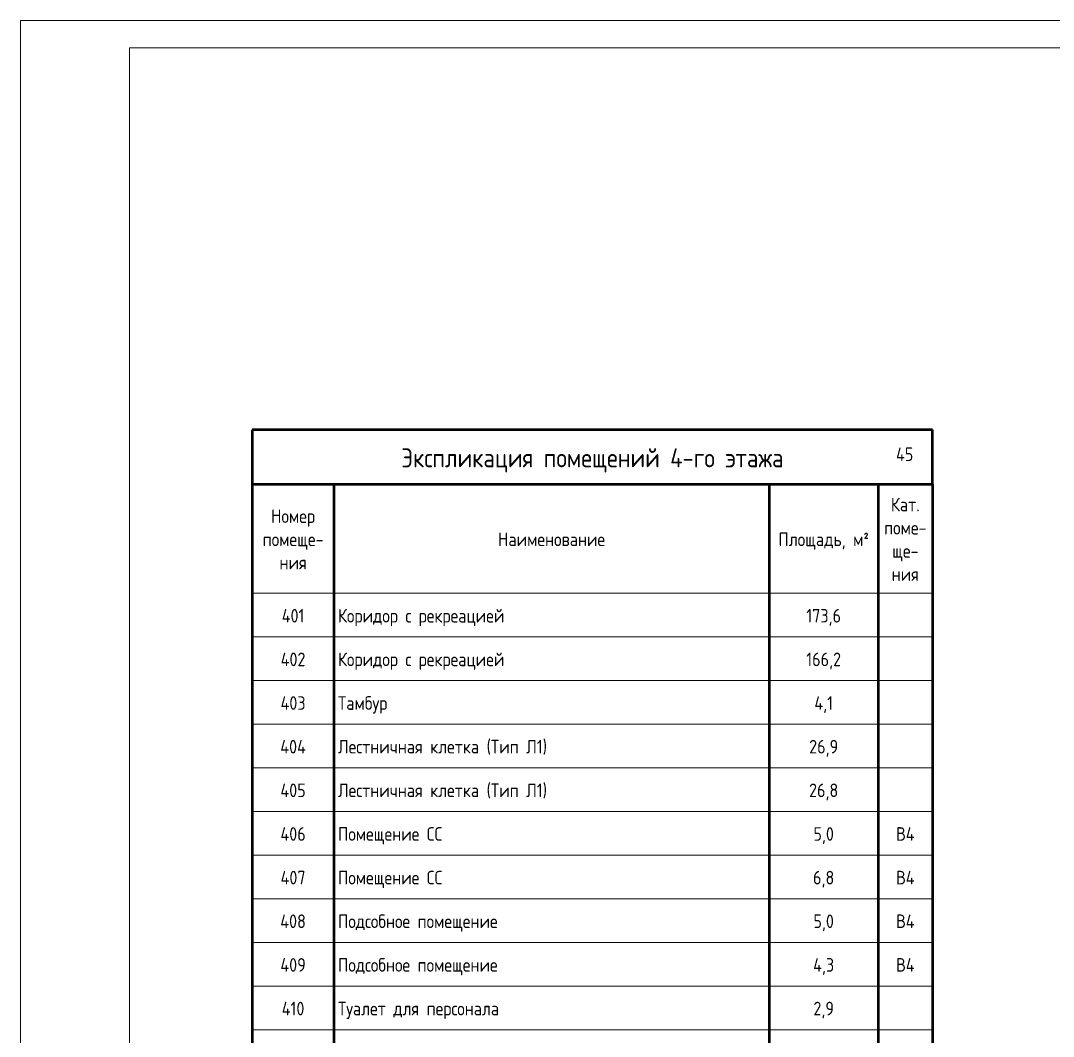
# Model space of a CAD drawing. Header units: millimetres. Extents: x 0 to 1189, y 0 to 841.
# Drawn here: x 0.1 to 189.9, y 654.4 to 841 of the extents above; entities that cross this region are included whole.
import ezdxf

# ---------------------------------------------------------------- set-up
doc = ezdxf.new("R2010")
doc.units = ezdxf.units.MM
doc.layers.add('Графика', color=7, linetype='Continuous', lineweight=20)
doc.layers.add('Основная надпись', color=7, linetype='Continuous', lineweight=30)
doc.layers.add('Линии', color=7, linetype='Continuous', lineweight=9, true_color=0x00a600)
doc.styles.add('GOST Common_10', font='GOST_Common.ttf', dxfattribs={"width": 0.9, "height": 2.5})
doc.styles.add('GOST Common_6', font='GOST_Common.ttf', dxfattribs={"width": 0.9, "height": 2.5})
doc.styles.add('GOST Common_9', font='GOST_Common.ttf', dxfattribs={"width": 0.9, "height": 3.5})

msp = doc.modelspace()

# ---------------------------------------------------------------- linework, layer by layer
at = {"color": 7, "lineweight": 0}
for p, q in [((0.125554, 840.985282), (1189.107153, 840.985282)), ((0.125554, 840.985282), (0.125554, -0.006567)), ((1184.111809, 835.989938), (20.106931, 835.989938))]:
    msp.add_line(p, q, dxfattribs=at)
for points in [[(20.106931, 835.989938), (20.106931, 4.994778)], [(1184.111809, 835.989938), (20.106931, 835.989938)], [(20.106931, 835.989938), (20.106931, 4.994778)], [(1184.111809, 835.989938), (20.106931, 835.989938)], [(167.693116, 649.584368), (167.693116, 657.585385), (167.693116, 665.628736), (167.693116, 673.629753), (167.693116, 681.673104), (167.693116, 689.674121), (167.693116, 697.675138), (167.693116, 705.718489), (167.693116, 713.719506), (167.693116, 721.762857), (167.693116, 729.763874), (167.693116, 737.764892), (167.693116, 745.808242), (167.693116, 765.831952), (167.693116, 527.283104)]]:
    msp.add_lwpolyline(points, dxfattribs=at)
at = {"layer": 'Линии', "color": 7, "lineweight": 50}
for p, q in [((42.684707, 765.831952), (42.684707, 755.831952)), ((167.693116, 765.831952), (42.684707, 765.831952)), ((167.693116, 755.831952), (167.693116, 765.831952)), ((42.684707, 755.831952), (42.684707, 517.277449)), ((42.684707, 755.831952), (167.693116, 755.831952)), ((57.684707, 755.831952), (57.684707, 735.785935)), ((137.684707, 755.831952), (137.684707, 735.785935)), ((157.684707, 755.831952), (157.684707, 735.785935)), ((167.684707, 755.831952), (167.684707, 735.785935)), ((167.693116, 755.831952), (167.693116, 517.277449)), ((57.684707, 735.785935), (57.684707, 727.767528)), ((137.684707, 735.785935), (137.684707, 727.767528)), ((157.684707, 735.785935), (157.684707, 727.767528)), ((167.684707, 735.785935), (167.684707, 727.767528)), ((57.684707, 727.767528), (57.684707, 719.749122)), ((137.684707, 727.767528), (137.684707, 719.749122)), ((157.684707, 727.767528), (157.684707, 719.749122)), ((167.684707, 727.767528), (167.684707, 719.749122)), ((57.684707, 719.749122), (57.684707, 711.730715)), ((137.684707, 719.749122), (137.684707, 711.730715)), ((157.684707, 719.749122), (157.684707, 711.730715)), ((167.684707, 719.749122), (167.684707, 711.730715)), ((57.684707, 711.730715), (57.684707, 703.712308)), ((137.684707, 711.730715), (137.684707, 703.712308)), ((157.684707, 711.730715), (157.684707, 703.712308)), ((167.684707, 711.730715), (167.684707, 703.712308)), ((57.684707, 703.712308), (57.684707, 695.693901)), ((137.684707, 703.712308), (137.684707, 695.693901)), ((157.684707, 703.712308), (157.684707, 695.693901)), ((167.684707, 703.712308), (167.684707, 695.693901)), ((57.684707, 695.693901), (57.684707, 687.675495)), ((137.684707, 695.693901), (137.684707, 687.675495)), ((157.684707, 695.693901), (157.684707, 687.675495)), ((167.684707, 695.693901), (167.684707, 687.675495)), ((57.684707, 687.675495), (57.684707, 679.657088)), ((137.684707, 687.675495), (137.684707, 679.657088)), ((157.684707, 687.675495), (157.684707, 679.657088)), ((167.684707, 687.675495), (167.684707, 679.657088)), ((57.684707, 679.657088), (57.684707, 671.638681)), ((137.684707, 679.657088), (137.684707, 671.638681)), ((157.684707, 679.657088), (157.684707, 671.638681)), ((167.684707, 679.657088), (167.684707, 671.638681)), ((57.684707, 671.638681), (57.684707, 663.620274)), ((137.684707, 671.638681), (137.684707, 663.620274)), ((157.684707, 671.638681), (157.684707, 663.620274)), ((167.684707, 671.638681), (167.684707, 663.620274)), ((57.684707, 663.620274), (57.684707, 655.601868)), ((137.684707, 663.620274), (137.684707, 655.601868)), ((157.684707, 663.620274), (157.684707, 655.601868)), ((167.684707, 663.620274), (167.684707, 655.601868)), ((57.684707, 655.601868), (57.684707, 647.583461)), ((137.684707, 655.601868), (137.684707, 647.583461)), ((157.684707, 655.601868), (157.684707, 647.583461)), ((167.684707, 655.601868), (167.684707, 647.583461))]:
    msp.add_line(p, q, dxfattribs=at)
at = {"layer": 'Линии', "color": 7, "lineweight": 20}
for p, q in [((57.684707, 735.785935), (42.684707, 735.785935)), ((137.684707, 735.785935), (57.684707, 735.785935)), ((157.684707, 735.785935), (137.684707, 735.785935)), ((167.684707, 735.785935), (157.684707, 735.785935)), ((57.684707, 727.767528), (42.684707, 727.767528)), ((137.684707, 727.767528), (57.684707, 727.767528)), ((157.684707, 727.767528), (137.684707, 727.767528)), ((167.684707, 727.767528), (157.684707, 727.767528)), ((57.684707, 719.749122), (42.684707, 719.749122)), ((137.684707, 719.749122), (57.684707, 719.749122)), ((157.684707, 719.749122), (137.684707, 719.749122)), ((167.684707, 719.749122), (157.684707, 719.749122)), ((57.684707, 711.730715), (42.684707, 711.730715)), ((137.684707, 711.730715), (57.684707, 711.730715)), ((157.684707, 711.730715), (137.684707, 711.730715)), ((167.684707, 711.730715), (157.684707, 711.730715)), ((57.684707, 703.712308), (42.684707, 703.712308)), ((137.684707, 703.712308), (57.684707, 703.712308)), ((157.684707, 703.712308), (137.684707, 703.712308)), ((167.684707, 703.712308), (157.684707, 703.712308)), ((57.684707, 695.693901), (42.684707, 695.693901)), ((137.684707, 695.693901), (57.684707, 695.693901)), ((157.684707, 695.693901), (137.684707, 695.693901)), ((167.684707, 695.693901), (157.684707, 695.693901)), ((57.684707, 687.675495), (42.684707, 687.675495)), ((137.684707, 687.675495), (57.684707, 687.675495)), ((157.684707, 687.675495), (137.684707, 687.675495)), ((167.684707, 687.675495), (157.684707, 687.675495)), ((57.684707, 679.657088), (42.684707, 679.657088)), ((137.684707, 679.657088), (57.684707, 679.657088)), ((157.684707, 679.657088), (137.684707, 679.657088)), ((167.684707, 679.657088), (157.684707, 679.657088)), ((57.684707, 671.638681), (42.684707, 671.638681)), ((137.684707, 671.638681), (57.684707, 671.638681)), ((157.684707, 671.638681), (137.684707, 671.638681)), ((167.684707, 671.638681), (157.684707, 671.638681)), ((57.684707, 663.620274), (42.684707, 663.620274)), ((137.684707, 663.620274), (57.684707, 663.620274)), ((157.684707, 663.620274), (137.684707, 663.620274)), ((167.684707, 663.620274), (157.684707, 663.620274)), ((57.684707, 655.601868), (42.684707, 655.601868)), ((137.684707, 655.601868), (57.684707, 655.601868)), ((157.684707, 655.601868), (137.684707, 655.601868)), ((167.684707, 655.601868), (157.684707, 655.601868))]:
    msp.add_line(p, q, dxfattribs=at)

# ---------------------------------------------------------------- texts
at = {"layer": 'Графика', "line_spacing_factor": 1.022761}
for s, insert, char_height, width, attachment_point, style in [('Экспликация помещений 4-го этажа', (105.188912, 762.422798), 3.5, 84.85125173, 2, 'GOST Common_9'), ('Кат.\\Pпоме-\\Pще-\\Pния', (162.684707, 753.337519), 2.5, 9.62446919, 2, 'GOST Common_10'), ('Номер\\Pпомеще-\\Pния', (50.184707, 751.206766), 2.5, 14.18025241, 2, 'GOST Common_10'), ('Наименование', (97.684707, 746.945262), 2.5, 23.53318486, 2, 'GOST Common_10'), ('Площадь, м\\fGOST Common|b0|i0|c238|p34|;\\W.9;²', (147.684707, 746.945262), 2.5, 20.09371938, 2, 'GOST Common_10'), ('401', (50.184707, 732.91305), 2.5, 5.37039347, 2, 'GOST Common_10'), ('Коридор с рекреацией', (58.434707, 732.91305), 2.5, 36.11438753, 1, 'GOST Common_10'), ('173,6', (147.684707, 732.91305), 2.5, 7.90473645, 2, 'GOST Common_10'), ('402', (50.184707, 724.894644), 2.5, 5.88329621, 2, 'GOST Common_10'), ('Коридор с рекреацией', (58.434707, 724.894644), 2.5, 36.11438753, 1, 'GOST Common_10'), ('166,2', (147.684707, 724.894644), 2.5, 7.90473645, 2, 'GOST Common_10'), ('403', (50.184707, 716.876237), 2.5, 5.88329621, 2, 'GOST Common_10'), ('Тамбур', (58.434707, 716.876237), 2.5, 12.03812918, 1, 'GOST Common_10'), ('4,1', (147.684707, 716.876237), 2.5, 4.43510022, 2, 'GOST Common_10'), ('404', (50.184707, 708.85783), 2.5, 6.15483296, 2, 'GOST Common_10'), ('Лестничная клетка (Тип Л1)', (58.434707, 708.85783), 2.5, 45.95005197, 1, 'GOST Common_10'), ('26,9', (147.684707, 708.85783), 2.5, 6.54705271, 2, 'GOST Common_10'), ('405', (50.184707, 700.839423), 2.5, 5.88329621, 2, 'GOST Common_10'), ('Лестничная клетка (Тип Л1)', (58.434707, 700.839423), 2.5, 45.95005197, 1, 'GOST Common_10'), ('26,8', (147.684707, 700.839423), 2.5, 6.54705271, 2, 'GOST Common_10'), ('406', (50.184707, 692.821017), 2.5, 5.88329621, 2, 'GOST Common_10'), ('Помещение СС', (58.434707, 692.821017), 2.5, 22.86942836, 1, 'GOST Common_10'), ('5,0', (147.684707, 692.821017), 2.5, 4.67646622, 2, 'GOST Common_10'), ('В4', (162.684707, 692.821017), 2.5, 4.28424647, 2, 'GOST Common_10'), ('407', (50.184707, 684.80261), 2.5, 5.88329621, 2, 'GOST Common_10'), ('Помещение СС', (58.434707, 684.80261), 2.5, 22.86942836, 1, 'GOST Common_10'), ('6,8', (147.684707, 684.80261), 2.5, 4.67646622, 2, 'GOST Common_10'), ('В4', (162.684707, 684.80261), 2.5, 4.28424647, 2, 'GOST Common_10'), ('408', (50.184707, 676.784203), 2.5, 5.88329621, 2, 'GOST Common_10'), ('Подсобное помещение', (58.434707, 676.784203), 2.5, 35.72216778, 1, 'GOST Common_10'), ('5,0', (147.684707, 676.784203), 2.5, 4.67646622, 2, 'GOST Common_10'), ('В4', (162.684707, 676.784203), 2.5, 4.28424647, 2, 'GOST Common_10'), ('409', (50.184707, 668.765796), 2.5, 5.88329621, 2, 'GOST Common_10'), ('Подсобное помещение', (58.434707, 668.765796), 2.5, 35.72216778, 1, 'GOST Common_10'), ('4,3', (147.684707, 668.765796), 2.5, 4.94800297, 2, 'GOST Common_10'), ('В4', (162.684707, 668.765796), 2.5, 4.28424647, 2, 'GOST Common_10'), ('410', (50.184707, 660.74739), 2.5, 5.37039347, 2, 'GOST Common_10'), ('Туалет для персонала', (58.434707, 660.74739), 2.5, 36.92899777, 1, 'GOST Common_10'), ('2,9', (147.684707, 660.74739), 2.5, 4.67646622, 2, 'GOST Common_10')]:
    msp.add_mtext(s, dxfattribs=dict(at, insert=insert, char_height=char_height, width=width, attachment_point=attachment_point, style=style))
at = {"layer": 'Основная надпись', "lineweight": 9, "insert": (162.56753, 761.32044), "char_height": 2.5, "width": 3.456, "attachment_point": 5, "line_spacing_factor": 1.022766, "style": 'GOST Common_6'}
msp.add_mtext('\\pxqc,t4.572,9.144,13.716,18.288,22.86,27.432,32.004,36.576,41.148,45.72,50.292,54.864,59.436,64.008,68.58,73.152,77.724,82.296,86.868,91.44,96.012,100.584,105.156,109.728,114.3,118.872,123.444,128.016,132.588,137.16,141.732,146.304;{45}', dxfattribs=at)

doc.saveas('drawing.dxf')
